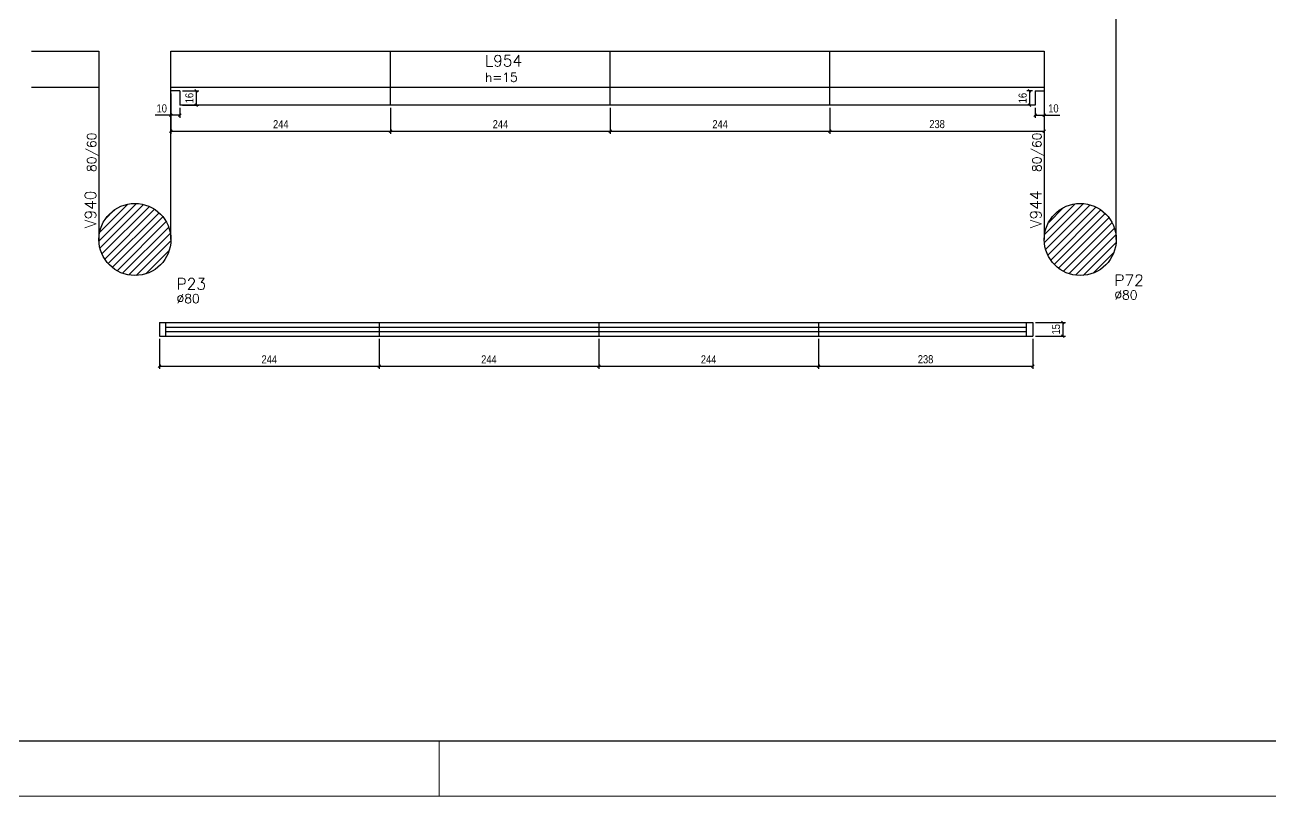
# Model space of a CAD drawing. Extents: x 1860 to 8661, y -614 to 3008.
# Drawn here: x 2562 to 3945, y -614 to 243 of the extents above; entities that cross this region are included whole.
import ezdxf

# ---------------------------------------------------------------- set-up
doc = ezdxf.new("R2010")
doc.units = 0
for name, color, linetype in [('COTA', 241, 'Continuous'), ('F-LAJES', 3, 'Continuous'), ('F-LAJES-DIM', 2, 'Continuous'), ('F-LAJES-NOME', 4, 'Continuous'), ('F-PILARES-DIM', 172, 'Continuous'), ('F-PILARES-HACH', 174, 'Continuous'), ('F-PILARES-NOME', 170, 'Continuous'), ('F-PILARES-S', 170, 'Continuous'), ('F-VIGAS', 3, 'Continuous'), ('F-VIGAS-DIM', 2, 'Continuous'), ('F-VIGAS-NOME', 4, 'Continuous'), ('Painéis', 200, 'Continuous'), ('SARR_2.2x7', 40, 'Continuous')]:
    doc.layers.add(name, color=color, linetype=linetype)
doc.layers.add('FOLHA', color=255, linetype='Continuous', lineweight=5)
doc.styles.add('COTA TECNICA-50', font='techl___.ttf', dxfattribs={"height": 9})
doc.styles.add('MCP', font='romans.shx')
doc.dimstyles.new('COTA PAINEL-50', dxfattribs={"dimtxt": 9, "dimasz": 3, "dimexe": 3, "dimexo": 3, "dimgap": 3, "dimtad": 1, "dimdec": 1, "dimzin": 12, "dimdsep": 46, "dimtxsty": 'COTA TECNICA-50', "dimblk1": 'OBLIQUE', "dimblk2": 'OBLIQUE', "dimsah": 1, "dimcen": 0.9, "dimclrd": 4, "dimclre": 4, "dimclrt": 240, "dimadec": 1, "dimazin": 3, "dimtfac": 1, "dimtdec": 1, "dimtmove": 0, "dimatfit": 3, "dimfxl": 1, "dimtolj": 1, "dimtzin": 12, "dimarcsym": 0})
pattern_1 = [(45, (3943.9025, 488.975), (-4.419417, 4.419417), [])]

# ---------------------------------------------------------------- blocks, each defined once
blk = doc.blocks.new('_Oblique')
at = {"color": 0, "linetype": 'ByBlock', "lineweight": -2}
blk.add_line((-0.5, -0.5), (0.5, 0.5), dxfattribs=at)
blk = doc.blocks.new('*D180')
at = {"layer": 'COTA', "color": 4, "lineweight": -2, "transparency": 16777216}
for p, q in [((2724.4, 166.5), (2724.4, 121.9)), ((2968.4, 150.5), (2968.4, 121.9)), ((2724.4, 124.9), (2968.4, 124.9))]:
    blk.add_line(p, q, dxfattribs=at)
at = {"layer": 'Defpoints', "color": 0, "transparency": 16777216}
for p in [(2724.4, 169.5), (2968.4, 153.5), (2968.4, 124.9)]:
    blk.add_point(p, dxfattribs=at)
at = {"layer": 'COTA', "color": 4, "lineweight": -2, "transparency": 16777216, "xscale": 3, "yscale": 3, "zscale": 3, "rotation": 180}
blk.add_blockref('_Oblique', (2724.4, 124.9), dxfattribs=at)
at = {"layer": 'COTA', "color": 4, "lineweight": -2, "transparency": 16777216, "xscale": 3, "yscale": 3, "zscale": 3}
blk.add_blockref('_Oblique', (2968.4, 124.9), dxfattribs=at)
at = {"layer": 'COTA', "color": 240, "transparency": 16777216, "insert": (2846.4, 132.4), "char_height": 9, "attachment_point": 5, "style": 'COTA TECNICA-50'}
blk.add_mtext('\\A1;244', dxfattribs=at)
blk = doc.blocks.new('*D181')
at = {"layer": 'COTA', "color": 4, "lineweight": -2, "transparency": 16777216}
for p, q in [((2968.4, 150.5), (2968.4, 121.9)), ((3212.4, 150.5), (3212.4, 121.9)), ((2968.4, 124.9), (3212.4, 124.9))]:
    blk.add_line(p, q, dxfattribs=at)
at = {"layer": 'Defpoints', "color": 0, "transparency": 16777216}
for p in [(2968.4, 153.5), (3212.4, 153.5), (3212.4, 124.9)]:
    blk.add_point(p, dxfattribs=at)
at = {"layer": 'COTA', "color": 4, "lineweight": -2, "transparency": 16777216, "xscale": 3, "yscale": 3, "zscale": 3, "rotation": 180}
blk.add_blockref('_Oblique', (2968.4, 124.9), dxfattribs=at)
at = {"layer": 'COTA', "color": 4, "lineweight": -2, "transparency": 16777216, "xscale": 3, "yscale": 3, "zscale": 3}
blk.add_blockref('_Oblique', (3212.4, 124.9), dxfattribs=at)
at = {"layer": 'COTA', "color": 240, "transparency": 16777216, "insert": (3090.4, 132.4), "char_height": 9, "attachment_point": 5, "style": 'COTA TECNICA-50'}
blk.add_mtext('\\A1;244', dxfattribs=at)
blk = doc.blocks.new('*D182')
at = {"layer": 'COTA', "color": 4, "lineweight": -2, "transparency": 16777216}
for p, q in [((3212.4, 150.5), (3212.4, 121.9)), ((3456.4, 150.5), (3456.4, 121.9)), ((3212.4, 124.9), (3456.4, 124.9))]:
    blk.add_line(p, q, dxfattribs=at)
at = {"layer": 'Defpoints', "color": 0, "transparency": 16777216}
for p in [(3212.4, 153.5), (3456.4, 153.5), (3456.4, 124.9)]:
    blk.add_point(p, dxfattribs=at)
at = {"layer": 'COTA', "color": 4, "lineweight": -2, "transparency": 16777216, "xscale": 3, "yscale": 3, "zscale": 3, "rotation": 180}
blk.add_blockref('_Oblique', (3212.4, 124.9), dxfattribs=at)
at = {"layer": 'COTA', "color": 4, "lineweight": -2, "transparency": 16777216, "xscale": 3, "yscale": 3, "zscale": 3}
blk.add_blockref('_Oblique', (3456.4, 124.9), dxfattribs=at)
at = {"layer": 'COTA', "color": 240, "transparency": 16777216, "insert": (3334.4, 132.4), "char_height": 9, "attachment_point": 5, "style": 'COTA TECNICA-50'}
blk.add_mtext('\\A1;244', dxfattribs=at)
blk = doc.blocks.new('*D183')
at = {"layer": 'COTA', "color": 4, "lineweight": -2, "transparency": 16777216}
for p, q in [((3456.4, 150.5), (3456.4, 121.9)), ((3456.4, 124.9), (3694.4, 124.9))]:
    blk.add_line(p, q, dxfattribs=at)
at = {"layer": 'Defpoints', "color": 0, "transparency": 16777216}
for p in [(3456.4, 153.5), (3694.4, 124.9), (3694.4, 124.9)]:
    blk.add_point(p, dxfattribs=at)
at = {"layer": 'COTA', "color": 4, "lineweight": -2, "transparency": 16777216, "xscale": 3, "yscale": 3, "zscale": 3, "rotation": 180}
blk.add_blockref('_Oblique', (3456.4, 124.9), dxfattribs=at)
at = {"layer": 'COTA', "color": 4, "lineweight": -2, "transparency": 16777216, "xscale": 3, "yscale": 3, "zscale": 3}
blk.add_blockref('_Oblique', (3694.4, 124.9), dxfattribs=at)
at = {"layer": 'COTA', "color": 240, "transparency": 16777216, "insert": (3575.4, 132.6), "char_height": 9, "attachment_point": 5, "style": 'COTA TECNICA-50'}
blk.add_mtext('\\A1;238', dxfattribs=at)
blk = doc.blocks.new('*D184')
at = {"layer": 'COTA', "color": 4, "lineweight": -2, "transparency": 16777216}
for p, q in [((3681.4, 169.5), (3675.1, 169.5)), ((3678.1, 169.5), (3678.1, 153.5)), ((3681.4, 153.5), (3675.1, 153.5))]:
    blk.add_line(p, q, dxfattribs=at)
at = {"layer": 'Defpoints', "color": 0, "transparency": 16777216}
for p in [(3684.4, 169.5), (3678.1, 153.5), (3684.4, 153.5)]:
    blk.add_point(p, dxfattribs=at)
at = {"layer": 'COTA', "color": 4, "lineweight": -2, "transparency": 16777216, "xscale": 3, "yscale": 3, "zscale": 3}
for p, rotation in [((3678.1, 169.5), 90), ((3678.1, 153.5), 270)]:
    blk.add_blockref('_Oblique', p, dxfattribs=dict(at, rotation=rotation))
at = {"layer": 'COTA', "color": 240, "transparency": 16777216, "insert": (3670.5, 161.5), "char_height": 9, "attachment_point": 5, "rotation": 90, "style": 'COTA TECNICA-50'}
blk.add_mtext('\\A1;16', dxfattribs=at)
blk = doc.blocks.new('*D185')
at = {"layer": 'COTA', "color": 4, "lineweight": -2, "transparency": 16777216}
for p, q in [((3684.4, 150.5), (3684.4, 139.4)), ((3684.4, 142.4), (3694.4, 142.4)), ((3694.4, 150.5), (3694.4, 139.4)), ((3694.4, 142.4), (3711.9, 142.4))]:
    blk.add_line(p, q, dxfattribs=at)
at = {"layer": 'Defpoints', "color": 0, "transparency": 16777216}
for p in [(3684.4, 153.5), (3694.4, 153.5), (3694.4, 142.4)]:
    blk.add_point(p, dxfattribs=at)
at = {"layer": 'COTA', "color": 4, "lineweight": -2, "transparency": 16777216, "xscale": 3, "yscale": 3, "zscale": 3, "rotation": 180}
blk.add_blockref('_Oblique', (3684.4, 142.4), dxfattribs=at)
at = {"layer": 'COTA', "color": 4, "lineweight": -2, "transparency": 16777216, "xscale": 3, "yscale": 3, "zscale": 3}
blk.add_blockref('_Oblique', (3694.4, 142.4), dxfattribs=at)
at = {"layer": 'COTA', "color": 240, "transparency": 16777216, "insert": (3704.6, 150), "char_height": 9, "attachment_point": 5, "style": 'COTA TECNICA-50'}
blk.add_mtext('\\A1;10', dxfattribs=at)
blk = doc.blocks.new('*D186')
at = {"layer": 'COTA', "color": 4, "lineweight": -2, "transparency": 16777216}
for p, q in [((2737.4, 169.5), (2755.5, 169.5)), ((2752.5, 169.5), (2752.5, 153.5)), ((2737.4, 153.5), (2755.5, 153.5))]:
    blk.add_line(p, q, dxfattribs=at)
at = {"layer": 'Defpoints', "color": 0, "transparency": 16777216}
for p in [(2734.4, 169.5), (2734.4, 153.5), (2752.5, 153.5)]:
    blk.add_point(p, dxfattribs=at)
at = {"layer": 'COTA', "color": 4, "lineweight": -2, "transparency": 16777216, "xscale": 3, "yscale": 3, "zscale": 3}
for p, rotation in [((2752.5, 169.5), 90), ((2752.5, 153.5), 270)]:
    blk.add_blockref('_Oblique', p, dxfattribs=dict(at, rotation=rotation))
at = {"layer": 'COTA', "color": 240, "transparency": 16777216, "insert": (2744.9, 161.5), "char_height": 9, "attachment_point": 5, "rotation": 90, "style": 'COTA TECNICA-50'}
blk.add_mtext('\\A1;16', dxfattribs=at)
blk = doc.blocks.new('*D187')
at = {"layer": 'COTA', "color": 4, "lineweight": -2, "transparency": 16777216}
for p, q in [((2724.4, 142.4), (2706.9, 142.4)), ((2724.4, 150.5), (2724.4, 139.4)), ((2734.4, 142.4), (2724.4, 142.4)), ((2734.4, 150.5), (2734.4, 139.4))]:
    blk.add_line(p, q, dxfattribs=at)
at = {"layer": 'Defpoints', "color": 0, "transparency": 16777216}
for p in [(2724.4, 153.5), (2734.4, 153.5), (2724.4, 142.4)]:
    blk.add_point(p, dxfattribs=at)
at = {"layer": 'COTA', "color": 4, "lineweight": -2, "transparency": 16777216, "xscale": 3, "yscale": 3, "zscale": 3, "rotation": 180}
blk.add_blockref('_Oblique', (2724.4, 142.4), dxfattribs=at)
at = {"layer": 'COTA', "color": 4, "lineweight": -2, "transparency": 16777216, "xscale": 3, "yscale": 3, "zscale": 3}
blk.add_blockref('_Oblique', (2734.4, 142.4), dxfattribs=at)
at = {"layer": 'COTA', "color": 240, "transparency": 16777216, "insert": (2714.2, 150), "char_height": 9, "attachment_point": 5, "style": 'COTA TECNICA-50'}
blk.add_mtext('\\A1;10', dxfattribs=at)
blk = doc.blocks.new('*D414')
at = {"layer": 'COTA', "color": 4, "lineweight": -2, "transparency": 16777216}
for p, q in [((2711.6, -105.8), (2711.6, -139.3)), ((2955.6, -105.8), (2955.6, -139.3)), ((2711.6, -136.3), (2955.6, -136.3))]:
    blk.add_line(p, q, dxfattribs=at)
at = {"layer": 'Defpoints', "color": 0, "transparency": 16777216}
for p in [(2711.6, -102.8), (2955.6, -102.8), (2955.6, -136.3)]:
    blk.add_point(p, dxfattribs=at)
at = {"layer": 'COTA', "color": 4, "lineweight": -2, "transparency": 16777216, "xscale": 3, "yscale": 3, "zscale": 3, "rotation": 180}
blk.add_blockref('_Oblique', (2711.6, -136.3), dxfattribs=at)
at = {"layer": 'COTA', "color": 4, "lineweight": -2, "transparency": 16777216, "xscale": 3, "yscale": 3, "zscale": 3}
blk.add_blockref('_Oblique', (2955.6, -136.3), dxfattribs=at)
at = {"layer": 'COTA', "color": 240, "transparency": 16777216, "insert": (2833.6, -128.7), "char_height": 9, "attachment_point": 5, "style": 'COTA TECNICA-50'}
blk.add_mtext('\\A1;244', dxfattribs=at)
blk = doc.blocks.new('*D415')
at = {"layer": 'COTA', "color": 4, "lineweight": -2, "transparency": 16777216}
for p, q in [((2955.6, -105.8), (2955.6, -139.3)), ((3199.6, -105.8), (3199.6, -139.3)), ((2955.6, -136.3), (3199.6, -136.3))]:
    blk.add_line(p, q, dxfattribs=at)
at = {"layer": 'Defpoints', "color": 0, "transparency": 16777216}
for p in [(2955.6, -102.8), (3199.6, -102.8), (3199.6, -136.3)]:
    blk.add_point(p, dxfattribs=at)
at = {"layer": 'COTA', "color": 4, "lineweight": -2, "transparency": 16777216, "xscale": 3, "yscale": 3, "zscale": 3, "rotation": 180}
blk.add_blockref('_Oblique', (2955.6, -136.3), dxfattribs=at)
at = {"layer": 'COTA', "color": 4, "lineweight": -2, "transparency": 16777216, "xscale": 3, "yscale": 3, "zscale": 3}
blk.add_blockref('_Oblique', (3199.6, -136.3), dxfattribs=at)
at = {"layer": 'COTA', "color": 240, "transparency": 16777216, "insert": (3077.6, -128.7), "char_height": 9, "attachment_point": 5, "style": 'COTA TECNICA-50'}
blk.add_mtext('\\A1;244', dxfattribs=at)
blk = doc.blocks.new('*D416')
at = {"layer": 'COTA', "color": 4, "lineweight": -2, "transparency": 16777216}
for p, q in [((3199.6, -105.8), (3199.6, -139.3)), ((3443.6, -105.8), (3443.6, -139.3)), ((3199.6, -136.3), (3443.6, -136.3))]:
    blk.add_line(p, q, dxfattribs=at)
at = {"layer": 'Defpoints', "color": 0, "transparency": 16777216}
for p in [(3199.6, -102.8), (3443.6, -102.8), (3443.6, -136.3)]:
    blk.add_point(p, dxfattribs=at)
at = {"layer": 'COTA', "color": 4, "lineweight": -2, "transparency": 16777216, "xscale": 3, "yscale": 3, "zscale": 3, "rotation": 180}
blk.add_blockref('_Oblique', (3199.6, -136.3), dxfattribs=at)
at = {"layer": 'COTA', "color": 4, "lineweight": -2, "transparency": 16777216, "xscale": 3, "yscale": 3, "zscale": 3}
blk.add_blockref('_Oblique', (3443.6, -136.3), dxfattribs=at)
at = {"layer": 'COTA', "color": 240, "transparency": 16777216, "insert": (3321.6, -128.7), "char_height": 9, "attachment_point": 5, "style": 'COTA TECNICA-50'}
blk.add_mtext('\\A1;244', dxfattribs=at)
blk = doc.blocks.new('*D411')
at = {"layer": 'COTA', "color": 4, "lineweight": -2, "transparency": 16777216}
for p, q in [((3443.6, -105.8), (3443.6, -139.3)), ((3681.6, -105.8), (3681.6, -139.3)), ((3443.6, -136.3), (3681.6, -136.3))]:
    blk.add_line(p, q, dxfattribs=at)
at = {"layer": 'Defpoints', "color": 0, "transparency": 16777216}
for p in [(3443.6, -102.8), (3681.6, -102.8), (3681.6, -136.3)]:
    blk.add_point(p, dxfattribs=at)
at = {"layer": 'COTA', "color": 4, "lineweight": -2, "transparency": 16777216, "xscale": 3, "yscale": 3, "zscale": 3, "rotation": 180}
blk.add_blockref('_Oblique', (3443.6, -136.3), dxfattribs=at)
at = {"layer": 'COTA', "color": 4, "lineweight": -2, "transparency": 16777216, "xscale": 3, "yscale": 3, "zscale": 3}
blk.add_blockref('_Oblique', (3681.6, -136.3), dxfattribs=at)
at = {"layer": 'COTA', "color": 240, "transparency": 16777216, "insert": (3562.6, -128.6), "char_height": 9, "attachment_point": 5, "style": 'COTA TECNICA-50'}
blk.add_mtext('\\A1;238', dxfattribs=at)
blk = doc.blocks.new('*D412')
at = {"layer": 'COTA', "color": 4, "lineweight": -2, "transparency": 16777216}
for p, q in [((3684.6, -87.8), (3718.1, -87.8)), ((3715.1, -87.8), (3715.1, -102.8)), ((3684.6, -102.8), (3718.1, -102.8))]:
    blk.add_line(p, q, dxfattribs=at)
at = {"layer": 'Defpoints', "color": 0, "transparency": 16777216}
for p in [(3681.6, -87.8), (3681.6, -102.8), (3715.1, -102.8)]:
    blk.add_point(p, dxfattribs=at)
at = {"layer": 'COTA', "color": 4, "lineweight": -2, "transparency": 16777216, "xscale": 3, "yscale": 3, "zscale": 3}
for p, rotation in [((3715.1, -87.8), 90), ((3715.1, -102.8), 270)]:
    blk.add_blockref('_Oblique', p, dxfattribs=dict(at, rotation=rotation))
at = {"layer": 'COTA', "color": 240, "transparency": 16777216, "insert": (3707.5, -95.3), "char_height": 9, "attachment_point": 5, "rotation": 90, "style": 'COTA TECNICA-50'}
blk.add_mtext('\\A1;15', dxfattribs=at)

msp = doc.modelspace()

# ---------------------------------------------------------------- hatches: boundary and pattern name
at = {"layer": 'F-PILARES-HACH', "linetype": 'Continuous'}
h = msp.add_hatch(dxfattribs=at)
h.set_pattern_fill('ANSI31', color=256, scale=50)
h.set_pattern_definition(pattern_1)
edge = h.paths.add_edge_path()
edge.add_arc((2684.4, 4.47), 40, 0, 360)
h = msp.add_hatch(dxfattribs=at)
h.set_pattern_fill('ANSI31', color=256, scale=50)
h.set_pattern_definition(pattern_1)
edge = h.paths.add_edge_path()
edge.add_arc((3734.4, 4.47), 40, 0, 360)

# ---------------------------------------------------------------- linework, layer by layer
at = {"color": 30}
msp.add_line((8600.49, -552.63), (2012.11, -552.63), dxfattribs=at)
at = {"layer": 'F-LAJES', "linetype": 'Continuous'}
for p, q in [((2569.48, 173.47), (2644.4, 173.47)), ((2724.4, 173.47), (3694.4, 173.47))]:
    msp.add_line(p, q, dxfattribs=at)
at = {"layer": 'F-PILARES-S', "linetype": 'Continuous'}
for centre in [(2684.4, 4.47), (3734.4, 4.47)]:
    msp.add_circle(centre, 40, dxfattribs=at)
at = {"layer": 'F-VIGAS'}
for points in [[(3774.4, 233.47), (3774.4, 402.97)], [(3774.4, 4.47), (3774.4, 233.47)], [(2569.48, 213.47), (2644.4, 213.47)], [(2644.4, 213.47), (2644.4, 4.47)], [(2724.4, 213.47), (3394.4, 213.47)], [(2724.4, 4.47), (2724.4, 213.47)], [(3394.4, 213.47), (3694.4, 213.47)], [(3694.4, 213.47), (3694.4, 4.47)]]:
    msp.add_lwpolyline(points, dxfattribs=at)
at = {"layer": 'FOLHA'}
for p, q in [((3022.3, -552.63), (3022.3, -613.6)), ((8661.45, -613.6), (1859.7, -613.6))]:
    msp.add_line(p, q, dxfattribs=at)
at = {"layer": 'Painéis'}
for p, q in [((2734.4, 169.47), (2724.4, 169.47)), ((2734.4, 169.47), (2734.4, 153.47)), ((3684.4, 169.47), (3684.4, 153.47)), ((3684.4, 169.47), (3694.4, 169.47)), ((3684.4, 153.47), (2734.4, 153.47)), ((2711.65, -87.85), (3681.65, -87.85)), ((2711.65, -87.85), (2711.65, -102.85)), ((2955.65, -87.85), (2955.65, -102.85)), ((3199.65, -87.85), (3199.65, -102.85)), ((3443.65, -87.85), (3443.65, -102.85)), ((3681.65, -87.85), (3681.65, -102.85)), ((2711.65, -102.85), (3681.65, -102.85))]:
    msp.add_line(p, q, dxfattribs=at)
for points in [[(2968.4, 153.47), (2968.4, 213.47)], [(3212.4, 153.47), (3212.4, 213.47)], [(3456.4, 153.47), (3456.4, 213.47)]]:
    msp.add_lwpolyline(points, dxfattribs=at)
at = {"layer": 'SARR_2.2x7'}
for p, q in [((2718.65, -102.85), (2718.65, -87.85)), ((2718.65, -92.85), (2955.65, -92.85)), ((2955.65, -92.85), (3199.65, -92.85)), ((3199.65, -92.85), (3443.65, -92.85)), ((3443.65, -92.85), (3674.65, -92.85)), ((3674.65, -102.85), (3674.65, -87.85)), ((2718.65, -97.85), (2955.65, -97.85)), ((2955.65, -97.85), (3199.65, -97.85)), ((3199.65, -97.85), (3443.65, -97.85)), ((3443.65, -97.85), (3674.65, -97.85))]:
    msp.add_line(p, q, dxfattribs=at)

# ---------------------------------------------------------------- texts
at = {"layer": 'F-LAJES-DIM', "linetype": 'Continuous', "style": 'MCP'}
msp.add_text('h=15', height=10, dxfattribs=at).set_placement((3073.2, 179.69))
at = {"layer": 'F-LAJES-NOME', "linetype": 'Continuous', "style": 'MCP'}
msp.add_text('L954', height=12.5, dxfattribs=at).set_placement((3073.2, 196.69))
at = {"layer": 'F-PILARES-DIM', "linetype": 'Continuous', "style": 'MCP'}
for p in [(3772.32, -62.18), (2730.65, -66.15)]:
    msp.add_text('%%c80', height=10, dxfattribs=at).set_placement(p)
at = {"layer": 'F-PILARES-NOME', "linetype": 'Continuous', "style": 'MCP'}
for s, p in [('P23', (2730.65, -51.15)), ('P72', (3772.32, -47.18))]:
    msp.add_text(s, height=12.5, dxfattribs=at).set_placement(p)
at = {"layer": 'F-VIGAS-DIM', "linetype": 'Continuous', "style": 'MCP'}
for p in [(2641.28, 79.47), (3691.28, 79.47)]:
    msp.add_text('80/60', height=10, rotation=90, dxfattribs=at).set_placement(p)
at = {"layer": 'F-VIGAS-NOME', "linetype": 'Continuous', "style": 'MCP'}
for s, p in [('V940', (2641.28, 16.97)), ('V944', (3691.28, 16.97))]:
    msp.add_text(s, height=12.5, rotation=90, dxfattribs=at).set_placement(p)

# ---------------------------------------------------------------- dimensions: what is measured, and where the dimension line sits
at = {"layer": 'COTA'}
for base, p1, p2, picture, middle in [((2968.4, 124.86), (2724.4, 169.47), (2968.4, 153.47), '*D180', (2846.4, 132.42)), ((3694.4, 142.43), (3684.4, 153.47), (3694.4, 153.47), '*D185', (3704.65, 150.02)), ((2955.65, -136.27), (2711.65, -102.85), (2955.65, -102.85), '*D414', (2833.65, -128.7))]:
    dim = msp.add_linear_dim(base=base, p1=p1, p2=p2, dimstyle='COTA PAINEL-50', dxfattribs=at)
    dim.commit()
    dim.dimension.update_dxf_attribs({"geometry": picture, "text_midpoint": middle})
for base, p1, p2, angle, picture, middle in [((2752.53, 153.47), (2734.4, 169.47), (2734.4, 153.47), 90, '*D186', (2744.94, 161.47)), ((3678.12, 153.47), (3684.4, 169.47), (3684.4, 153.47), 90, '*D184', (3670.53, 161.47)), ((2724.4, 142.43), (2734.4, 153.47), (2724.4, 153.47), 180, '*D187', (2714.16, 150.02)), ((3715.09, -102.85), (3681.65, -87.85), (3681.65, -102.85), 90, '*D412', (3707.49, -95.35))]:
    dim = msp.add_linear_dim(base=base, p1=p1, p2=p2, angle=angle, dimstyle='COTA PAINEL-50', dxfattribs=at)
    dim.commit()
    dim.dimension.update_dxf_attribs({"geometry": picture, "text_midpoint": middle})
for base, p1, p2, picture, middle in [((3212.4, 124.86), (2968.4, 153.47), (3212.4, 153.47), '*D181', (3090.4, 132.42)), ((3456.4, 124.86), (3212.4, 153.47), (3456.4, 153.47), '*D182', (3334.4, 132.42)), ((3694.4, 124.86), (3456.4, 153.47), (3694.4, 124.86), '*D183', (3575.4, 132.57)), ((3199.65, -136.27), (2955.65, -102.85), (3199.65, -102.85), '*D415', (3077.65, -128.7)), ((3443.65, -136.27), (3199.65, -102.85), (3443.65, -102.85), '*D416', (3321.65, -128.7)), ((3681.65, -136.27), (3443.65, -102.85), (3681.65, -102.85), '*D411', (3562.65, -128.55))]:
    dim = msp.add_linear_dim(base=base, p1=p1, p2=p2, dimstyle='COTA PAINEL-50', override={"dimtmove": 1}, dxfattribs=at)
    dim.commit()
    dim.dimension.update_dxf_attribs({"geometry": picture, "text_midpoint": middle})

doc.saveas('drawing.dxf')
